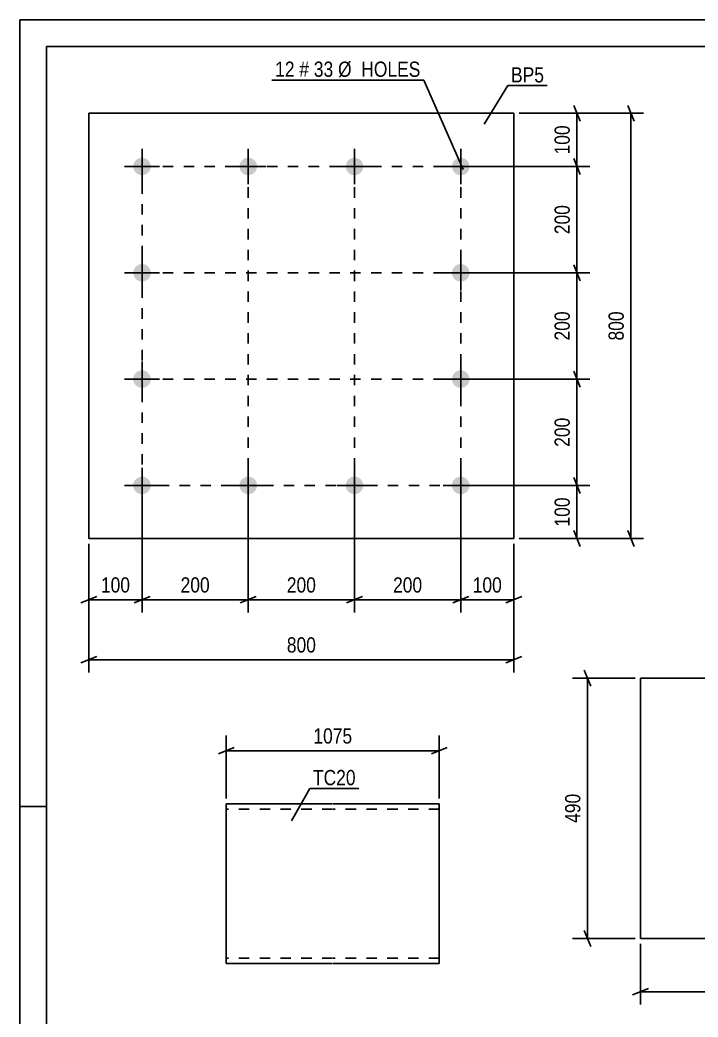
# Model space of a CAD drawing. Header units: millimetres. Extents: x 0 to 420, y 0 to 297.
# Drawn here: x 0 to 127.7, y 109.4 to 297 of the extents above; entities that cross this region are included whole.
import ezdxf

# ---------------------------------------------------------------- set-up
doc = ezdxf.new("R2010")
doc.units = ezdxf.units.MM
doc.linetypes.add('DXK_LINE_DOT2', pattern=[3.9198, 1.9599, -1.9599])
doc.styles.add('Arial Narrow', font='ARIALN.TTF', dxfattribs={"height": 0.2})

# ---------------------------------------------------------------- blocks, each defined once
blk = doc.blocks.new('Unknown-284859404-1134')
at = {"color": 5, "linetype": 'Continuous'}
for p, q in [((420, 297), (0, 297)), ((0, 297), (0, 0)), ((0, 292), (0, 297)), ((415, 292), (5, 292)), ((5, 292), (5, 5)), ((5, 149), (0, 149))]:
    blk.add_line(p, q, dxfattribs=at)
blk = doc.blocks.new('Part-284859404-5549 - 5548')
at = {"color": 2, "linetype": 'Continuous'}
for p, q in [((58.86, 149.51), (38.86, 149.51)), ((38.86, 121.51), (38.86, 149.51)), ((78.96, 149.51), (58.96, 149.51)), ((78.96, 149.51), (78.96, 119.51)), ((38.86, 121.51), (38.86, 119.51)), ((58.86, 119.51), (38.86, 119.51)), ((78.96, 119.51), (58.96, 119.51))]:
    blk.add_line(p, q, dxfattribs=at)
at = {"color": 7, "linetype": 'DXK_LINE_DOT2'}
for p, q in [((58.86, 148.51), (38.86, 148.51)), ((78.96, 148.51), (58.96, 148.51)), ((38.86, 119.66), (38.86, 121.51)), ((38.86, 120.51), (38.86, 120.59)), ((58.86, 120.51), (38.86, 120.51)), ((78.96, 120.51), (58.96, 120.51)), ((78.96, 120.51), (78.96, 120.59))]:
    blk.add_line(p, q, dxfattribs=at)
blk = doc.blocks.new('Bolt-284859404-5566 - 5564')
at = {"linetype": 'Continuous'}
for points in [[(22.99, 271.08, -1), (22.99, 267.78, -1)], [(42.99, 271.08, -1), (42.99, 267.78, -1)], [(62.99, 271.08, -1), (62.99, 267.78, -1)], [(82.99, 271.08, -1), (82.99, 267.78, -1)], [(22.99, 251.08, -1), (22.99, 247.78, -1)], [(82.99, 251.08, -1), (82.99, 247.78, -1)], [(22.99, 231.08, -1), (22.99, 227.78, -1)], [(82.99, 231.08, -1), (82.99, 227.78, -1)], [(22.99, 211.08, -1), (22.99, 207.78, -1)], [(42.99, 211.08, -1), (42.99, 207.78, -1)], [(62.99, 211.08, -1), (62.99, 207.78, -1)], [(82.99, 211.08, -1), (82.99, 207.78, -1)]]:
    blk.add_hatch(color=1, dxfattribs=at).paths.add_polyline_path(points)
at = {"color": 1, "linetype": 'Continuous'}
for p, q in [((22.99, 272.73), (22.99, 266.13)), ((42.99, 272.73), (42.99, 266.13)), ((62.99, 272.73), (62.99, 266.13)), ((82.99, 272.73), (82.99, 266.13)), ((19.69, 269.43), (26.29, 269.43)), ((39.69, 269.43), (46.29, 269.43)), ((59.69, 269.43), (66.29, 269.43)), ((79.69, 269.43), (86.29, 269.43)), ((22.99, 252.73), (22.99, 246.13)), ((82.99, 252.73), (82.99, 246.13)), ((19.69, 249.43), (26.29, 249.43)), ((79.69, 249.43), (86.29, 249.43)), ((22.99, 232.73), (22.99, 226.13)), ((82.99, 232.73), (82.99, 226.13)), ((19.69, 229.43), (26.29, 229.43)), ((79.69, 229.43), (86.29, 229.43)), ((22.99, 212.73), (22.99, 206.13)), ((42.99, 212.73), (42.99, 206.13)), ((62.99, 212.73), (62.99, 206.13)), ((82.99, 212.73), (82.99, 206.13)), ((19.69, 209.43), (26.29, 209.43)), ((39.69, 209.43), (46.29, 209.43)), ((59.69, 209.43), (66.29, 209.43)), ((79.69, 209.43), (86.29, 209.43))]:
    blk.add_line(p, q, dxfattribs=at)
blk = doc.blocks.new('Part-284859404-5565 - 5564')
at = {"color": 2, "linetype": 'Continuous'}
for p, q in [((12.99, 199.43), (12.99, 279.43)), ((12.99, 279.43), (92.99, 279.43)), ((92.99, 279.43), (92.99, 199.43)), ((92.99, 199.43), (12.99, 199.43))]:
    blk.add_line(p, q, dxfattribs=at)
blk = doc.blocks.new('Part-284859404-5652 - 5651')
at = {"color": 2, "linetype": 'Continuous'}
for p, q in [((116.86, 124.18), (116.86, 173.18)), ((116.86, 173.18), (136.86, 173.18)), ((136.96, 173.18), (156.96, 173.18)), ((156.96, 173.18), (156.96, 124.18)), ((136.86, 124.18), (116.86, 124.18)), ((156.96, 124.18), (136.96, 124.18))]:
    blk.add_line(p, q, dxfattribs=at)
blk = doc.blocks.new('Rectangle-284859404-7070 - 5564')
at = {"color": 1, "linetype": 'DXK_LINE_DOT2'}
blk.add_lwpolyline([(22.99, 269.43), (82.99, 269.43), (82.99, 209.43), (22.99, 209.43), (22.99, 269.43)], close=True, dxfattribs=at)
blk = doc.blocks.new('Line-284859404-7080 - 5564')
at = {"color": 1, "linetype": 'DXK_LINE_DOT2'}
blk.add_line((42.99, 269.43), (42.99, 209.43), dxfattribs=at)
blk = doc.blocks.new('Line-284859404-7087 - 5564')
at = {"color": 1, "linetype": 'DXK_LINE_DOT2'}
blk.add_line((62.99, 269.43), (62.99, 209.43), dxfattribs=at)
blk = doc.blocks.new('Line-284859404-7094 - 5564')
at = {"color": 1, "linetype": 'DXK_LINE_DOT2'}
blk.add_line((22.99, 249.43), (82.99, 249.43), dxfattribs=at)
blk = doc.blocks.new('Line-284859404-7101 - 5564')
at = {"color": 1, "linetype": 'DXK_LINE_DOT2'}
blk.add_line((22.99, 229.43), (82.99, 229.43), dxfattribs=at)
blk = doc.blocks.new('StraightDimension-284859404-5704 - 5548')
at = {"color": 7, "linetype": 'Continuous'}
for p, q in [((38.86, 150.51), (38.86, 162.36)), ((78.96, 150.51), (78.96, 162.36)), ((40.36, 160.11), (37.36, 158.91)), ((38.86, 159.51), (78.96, 159.51)), ((77.46, 158.91), (80.46, 160.11))]:
    blk.add_line(p, q, dxfattribs=at)
at = {"color": 0}
blk.add_wipeout([(63.16, 160.26), (63.16, 164.46), (54.65, 164.46), (54.65, 160.26)], dxfattribs=at)
at = {"color": 3, "style": 'Arial Narrow'}
blk.add_text('1075', height=2.863, dxfattribs=at).set_placement((55.25, 160.86))
blk = doc.blocks.new('StraightDimension-284859404-5732 - 5564')
at = {"color": 7, "linetype": 'Continuous'}
for p, q in [((115.63, 277.93), (114.43, 280.93)), ((93.99, 279.43), (117.43, 279.43)), ((115.03, 199.43), (115.03, 279.43)), ((114.43, 200.93), (115.63, 197.93)), ((93.99, 199.43), (117.43, 199.43))]:
    blk.add_line(p, q, dxfattribs=at)
at = {"color": 0}
blk.add_wipeout([(114.28, 242.78), (110.08, 242.78), (110.08, 236.09), (114.28, 236.09)], dxfattribs=at)
at = {"color": 3, "style": 'Arial Narrow'}
blk.add_text('800', height=2.863, rotation=90.0002, dxfattribs=at).set_placement((113.68, 236.69))
blk = doc.blocks.new('StraightDimension-284859404-5740 - 5564')
at = {"color": 7, "linetype": 'Continuous'}
for p, q in [((22.99, 208.43), (22.99, 185.52)), ((12.99, 198.43), (12.99, 185.52)), ((11.49, 187.32), (14.49, 188.52)), ((12.99, 187.92), (22.99, 187.92)), ((24.49, 188.52), (21.49, 187.32))]:
    blk.add_line(p, q, dxfattribs=at)
at = {"color": 0}
blk.add_wipeout([(21.34, 188.67), (21.34, 192.87), (14.65, 192.87), (14.65, 188.67)], dxfattribs=at)
at = {"color": 3, "style": 'Arial Narrow'}
blk.add_text('100', height=2.863, dxfattribs=at).set_placement((15.25, 189.27))
blk = doc.blocks.new('StraightDimension-284859404-5712 - 5564')
at = {"color": 7, "linetype": 'Continuous'}
for p, q in [((104.27, 280.93), (105.47, 277.93)), ((93.99, 279.43), (107.27, 279.43)), ((104.87, 269.43), (104.87, 279.43)), ((105.47, 267.93), (104.27, 270.93)), ((83.99, 269.43), (107.27, 269.43))]:
    blk.add_line(p, q, dxfattribs=at)
at = {"color": 0}
blk.add_wipeout([(104.12, 277.78), (99.92, 277.78), (99.92, 271.09), (104.12, 271.09)], dxfattribs=at)
at = {"color": 3, "style": 'Arial Narrow'}
blk.add_text('100', height=2.863, rotation=90.0002, dxfattribs=at).set_placement((103.52, 271.69))
blk = doc.blocks.new('StraightDimension-284859404-5716 - 5564')
at = {"color": 7, "linetype": 'Continuous'}
for p, q in [((104.27, 210.93), (105.47, 207.93)), ((83.99, 209.43), (107.27, 209.43)), ((104.87, 199.43), (104.87, 209.43)), ((105.47, 197.93), (104.27, 200.93)), ((93.99, 199.43), (107.27, 199.43))]:
    blk.add_line(p, q, dxfattribs=at)
at = {"color": 0}
blk.add_wipeout([(104.12, 207.78), (99.92, 207.78), (99.92, 201.09), (104.12, 201.09)], dxfattribs=at)
at = {"color": 3, "style": 'Arial Narrow'}
blk.add_text('100', height=2.863, rotation=90.0002, dxfattribs=at).set_placement((103.52, 201.69))
blk = doc.blocks.new('StraightDimension-284859404-5736 - 5564')
at = {"color": 7, "linetype": 'Continuous'}
for p, q in [((82.99, 208.43), (82.99, 185.52)), ((92.99, 198.43), (92.99, 185.52)), ((81.49, 187.32), (84.49, 188.52)), ((82.99, 187.92), (92.99, 187.92)), ((94.49, 188.52), (91.49, 187.32))]:
    blk.add_line(p, q, dxfattribs=at)
at = {"color": 0}
blk.add_wipeout([(91.34, 188.67), (91.34, 192.87), (84.65, 192.87), (84.65, 188.67)], dxfattribs=at)
at = {"color": 3, "style": 'Arial Narrow'}
blk.add_text('100', height=2.863, dxfattribs=at).set_placement((85.25, 189.27))
blk = doc.blocks.new('StraightDimension-284859404-5756 - 5564')
at = {"color": 7, "linetype": 'Continuous'}
for p, q in [((12.99, 198.43), (12.99, 174.24)), ((92.99, 198.43), (92.99, 174.24)), ((14.49, 177.24), (11.49, 176.04)), ((12.99, 176.64), (92.99, 176.64)), ((91.49, 176.04), (94.49, 177.24))]:
    blk.add_line(p, q, dxfattribs=at)
at = {"color": 0}
blk.add_wipeout([(56.34, 177.39), (56.34, 181.59), (49.65, 181.59), (49.65, 177.39)], dxfattribs=at)
at = {"color": 3, "style": 'Arial Narrow'}
blk.add_text('800', height=2.863, dxfattribs=at).set_placement((50.25, 177.99))
blk = doc.blocks.new('StraightDimension-284859404-7847 - 5564')
at = {"color": 7, "linetype": 'Continuous'}
for p, q in [((105.47, 227.93), (104.27, 230.93)), ((83.99, 229.43), (107.27, 229.43)), ((104.87, 209.43), (104.87, 229.43)), ((104.27, 210.93), (105.47, 207.93)), ((83.99, 209.43), (107.27, 209.43))]:
    blk.add_line(p, q, dxfattribs=at)
at = {"color": 0}
blk.add_wipeout([(104.12, 222.78), (99.92, 222.78), (99.92, 216.09), (104.12, 216.09)], dxfattribs=at)
at = {"color": 3, "style": 'Arial Narrow'}
blk.add_text('200', height=2.863, rotation=90.0002, dxfattribs=at).set_placement((103.52, 216.69))
blk = doc.blocks.new('StraightDimension-284859404-7849 - 5564')
at = {"color": 7, "linetype": 'Continuous'}
for p, q in [((105.47, 247.93), (104.27, 250.93)), ((83.99, 249.43), (107.27, 249.43)), ((104.87, 229.43), (104.87, 249.43)), ((104.27, 230.93), (105.47, 227.93)), ((83.99, 229.43), (107.27, 229.43))]:
    blk.add_line(p, q, dxfattribs=at)
at = {"color": 0}
blk.add_wipeout([(104.12, 242.78), (99.92, 242.78), (99.92, 236.09), (104.12, 236.09)], dxfattribs=at)
at = {"color": 3, "style": 'Arial Narrow'}
blk.add_text('200', height=2.863, rotation=90.0002, dxfattribs=at).set_placement((103.52, 236.69))
blk = doc.blocks.new('StraightDimension-284859404-7851 - 5564')
at = {"color": 7, "linetype": 'Continuous'}
for p, q in [((105.47, 267.93), (104.27, 270.93)), ((83.99, 269.43), (107.27, 269.43)), ((104.87, 249.43), (104.87, 269.43)), ((104.27, 250.93), (105.47, 247.93)), ((83.99, 249.43), (107.27, 249.43))]:
    blk.add_line(p, q, dxfattribs=at)
at = {"color": 0}
blk.add_wipeout([(104.12, 262.78), (99.92, 262.78), (99.92, 256.09), (104.12, 256.09)], dxfattribs=at)
at = {"color": 3, "style": 'Arial Narrow'}
blk.add_text('200', height=2.863, rotation=90.0002, dxfattribs=at).set_placement((103.52, 256.69))
blk = doc.blocks.new('StraightDimension-284859404-7853 - 5564')
at = {"color": 7, "linetype": 'Continuous'}
for p, q in [((22.99, 208.43), (22.99, 185.52)), ((42.99, 208.43), (42.99, 185.52)), ((24.49, 188.52), (21.49, 187.32)), ((22.99, 187.92), (42.99, 187.92)), ((41.49, 187.32), (44.49, 188.52))]:
    blk.add_line(p, q, dxfattribs=at)
at = {"color": 0}
blk.add_wipeout([(36.34, 188.67), (36.34, 192.87), (29.65, 192.87), (29.65, 188.67)], dxfattribs=at)
at = {"color": 3, "style": 'Arial Narrow'}
blk.add_text('200', height=2.863, dxfattribs=at).set_placement((30.25, 189.27))
blk = doc.blocks.new('StraightDimension-284859404-7855 - 5564')
at = {"color": 7, "linetype": 'Continuous'}
for p, q in [((42.99, 208.43), (42.99, 185.52)), ((62.99, 208.43), (62.99, 185.52)), ((44.49, 188.52), (41.49, 187.32)), ((42.99, 187.92), (62.99, 187.92)), ((61.49, 187.32), (64.49, 188.52))]:
    blk.add_line(p, q, dxfattribs=at)
at = {"color": 0}
blk.add_wipeout([(56.34, 188.67), (56.34, 192.87), (49.65, 192.87), (49.65, 188.67)], dxfattribs=at)
at = {"color": 3, "style": 'Arial Narrow'}
blk.add_text('200', height=2.863, dxfattribs=at).set_placement((50.25, 189.27))
blk = doc.blocks.new('StraightDimension-284859404-7857 - 5564')
at = {"color": 7, "linetype": 'Continuous'}
for p, q in [((62.99, 208.43), (62.99, 185.52)), ((82.99, 208.43), (82.99, 185.52)), ((64.49, 188.52), (61.49, 187.32)), ((62.99, 187.92), (82.99, 187.92)), ((81.49, 187.32), (84.49, 188.52))]:
    blk.add_line(p, q, dxfattribs=at)
at = {"color": 0}
blk.add_wipeout([(76.34, 188.67), (76.34, 192.87), (69.65, 192.87), (69.65, 188.67)], dxfattribs=at)
at = {"color": 3, "style": 'Arial Narrow'}
blk.add_text('200', height=2.863, dxfattribs=at).set_placement((70.25, 189.27))
blk = doc.blocks.new('StraightDimension-284859404-5932 - 5651')
at = {"color": 7, "linetype": 'Continuous'}
for p, q in [((107.46, 171.68), (106.26, 174.68)), ((115.86, 173.18), (104.01, 173.18)), ((106.86, 124.18), (106.86, 173.18)), ((115.86, 124.18), (104.01, 124.18)), ((106.26, 125.68), (107.46, 122.68))]:
    blk.add_line(p, q, dxfattribs=at)
at = {"color": 0}
blk.add_wipeout([(106.11, 152.02), (101.91, 152.02), (101.91, 145.34), (106.11, 145.34)], dxfattribs=at)
at = {"color": 3, "style": 'Arial Narrow'}
blk.add_text('490', height=2.863, rotation=90.0002, dxfattribs=at).set_placement((105.51, 145.94))
blk = doc.blocks.new('StraightDimension-284859404-5936 - 5651')
at = {"color": 7, "linetype": 'Continuous'}
for p, q in [((116.86, 123.18), (116.86, 111.78)), ((156.96, 123.18), (156.96, 111.78)), ((118.36, 114.78), (115.36, 113.58)), ((155.46, 113.58), (158.46, 114.78)), ((116.86, 114.18), (156.96, 114.18))]:
    blk.add_line(p, q, dxfattribs=at)
at = {"color": 0}
blk.add_wipeout([(140.25, 114.93), (140.25, 119.13), (133.57, 119.13), (133.57, 114.93)], dxfattribs=at)
at = {"color": 3, "style": 'Arial Narrow'}
blk.add_text('490', height=2.863, dxfattribs=at).set_placement((134.17, 115.53))
blk = doc.blocks.new('Mark-284859404-6087 - 5548')
at = {"color": 0}
blk.add_wipeout([(63.2, 153.03), (63.2, 156.03), (55.17, 156.03), (55.17, 153.03)], dxfattribs=at)
blk.add_wipeout([(63.2, 153.03), (63.2, 156.03), (55.17, 156.03), (55.17, 153.03)], dxfattribs=at)
at = {"color": 30, "linetype": 'Continuous'}
for p, q in [((51.14, 146.34), (54.57, 152.43)), ((54.57, 152.43), (63.8, 152.43))]:
    blk.add_line(p, q, dxfattribs=at)
at = {"color": 3, "style": 'Arial Narrow'}
blk.add_text('TC20', height=2.863, dxfattribs=at).set_placement((55.17, 153.03))
blk = doc.blocks.new('Mark-284859404-6093 - 5564')
at = {"color": 0}
blk.add_wipeout([(98.67, 285.24), (98.67, 288.24), (92.46, 288.24), (92.46, 285.24)], dxfattribs=at)
blk.add_wipeout([(98.67, 285.24), (98.67, 288.24), (92.46, 288.24), (92.46, 285.24)], dxfattribs=at)
at = {"color": 30, "linetype": 'Continuous'}
for p, q in [((87.41, 277.38), (91.86, 284.64)), ((91.86, 284.64), (99.27, 284.64))]:
    blk.add_line(p, q, dxfattribs=at)
at = {"color": 3, "style": 'Arial Narrow'}
blk.add_text('BP5', height=2.863, dxfattribs=at).set_placement((92.46, 285.24))
blk = doc.blocks.new('Mark-284859404-6096 - 5564')
at = {"color": 0}
blk.add_wipeout([(51.7, 286.3), (51.7, 289.3), (48.05, 289.3), (48.05, 286.3)], dxfattribs=at)
blk.add_wipeout([(51.7, 286.3), (51.7, 289.3), (48.05, 289.3), (48.05, 286.3)], dxfattribs=at)
at = {"color": 3, "style": 'Arial Narrow'}
blk.add_text('12', height=2.863, dxfattribs=at).set_placement((48.05, 286.3))
at = {"color": 0}
blk.add_wipeout([(54.43, 286.3), (54.43, 289.3), (52.6, 289.3), (52.6, 286.3)], dxfattribs=at)
blk.add_wipeout([(54.43, 286.3), (54.43, 289.3), (52.6, 289.3), (52.6, 286.3)], dxfattribs=at)
blk.add_wipeout([(58.99, 286.3), (58.99, 289.3), (55.33, 289.3), (55.33, 286.3)], dxfattribs=at)
blk.add_wipeout([(58.99, 286.3), (58.99, 289.3), (55.33, 289.3), (55.33, 286.3)], dxfattribs=at)
at = {"color": 3, "style": 'Arial Narrow'}
for s, height, p in [('#', 2.86, (52.6, 286.3)), ('33', 2.863, (55.33, 286.3))]:
    blk.add_text(s, height=height, dxfattribs=at).set_placement(p)
at = {"color": 0}
blk.add_wipeout([(75.42, 286.3), (75.42, 289.3), (59.89, 289.3), (59.89, 286.3)], dxfattribs=at)
blk.add_wipeout([(75.42, 286.3), (75.42, 289.3), (59.89, 289.3), (59.89, 286.3)], dxfattribs=at)
at = {"color": 7, "linetype": 'Continuous'}
for p in [(47.45, 285.7), (83.46, 268.86)]:
    blk.add_line(p, (76.02, 285.7), dxfattribs=at)
at = {"color": 3, "style": 'Arial Narrow'}
blk.add_text('Ø  HOLES', height=2.863, dxfattribs=at).set_placement((59.89, 286.3))

msp = doc.modelspace()

# ---------------------------------------------------------------- block references
for name in ['Unknown-284859404-1134', 'Part-284859404-5565 - 5564', 'Bolt-284859404-5566 - 5564', 'Rectangle-284859404-7070 - 5564', 'Line-284859404-7080 - 5564', 'Line-284859404-7087 - 5564', 'Line-284859404-7094 - 5564', 'Line-284859404-7101 - 5564', 'Part-284859404-5652 - 5651', 'Part-284859404-5549 - 5548']:
    msp.add_blockref(name, (0, 0))

# ---------------------------------------------------------------- next in the draw order: block references
for name in ['StraightDimension-284859404-5732 - 5564', 'StraightDimension-284859404-5740 - 5564', 'StraightDimension-284859404-5932 - 5651', 'StraightDimension-284859404-5704 - 5548']:
    msp.add_blockref(name, (0, 0))

# ---------------------------------------------------------------- next in the draw order: block references
for name in ['StraightDimension-284859404-5712 - 5564', 'StraightDimension-284859404-5716 - 5564', 'Mark-284859404-6087 - 5548', 'StraightDimension-284859404-5936 - 5651']:
    msp.add_blockref(name, (0, 0))

# ---------------------------------------------------------------- next in the draw order: block references
for name in ['Mark-284859404-6093 - 5564', 'StraightDimension-284859404-5736 - 5564']:
    msp.add_blockref(name, (0, 0))

# ---------------------------------------------------------------- next in the draw order: block references
for name in ['StraightDimension-284859404-7847 - 5564', 'StraightDimension-284859404-5756 - 5564']:
    msp.add_blockref(name, (0, 0))

# ---------------------------------------------------------------- next in the draw order: block references
for name in ['StraightDimension-284859404-7849 - 5564', 'StraightDimension-284859404-7853 - 5564']:
    msp.add_blockref(name, (0, 0))

# ---------------------------------------------------------------- next in the draw order: block references
for name in ['StraightDimension-284859404-7851 - 5564', 'StraightDimension-284859404-7855 - 5564']:
    msp.add_blockref(name, (0, 0))

# ---------------------------------------------------------------- next in the draw order: block references
for name in ['Mark-284859404-6096 - 5564', 'StraightDimension-284859404-7857 - 5564']:
    msp.add_blockref(name, (0, 0))

doc.saveas('drawing.dxf')
